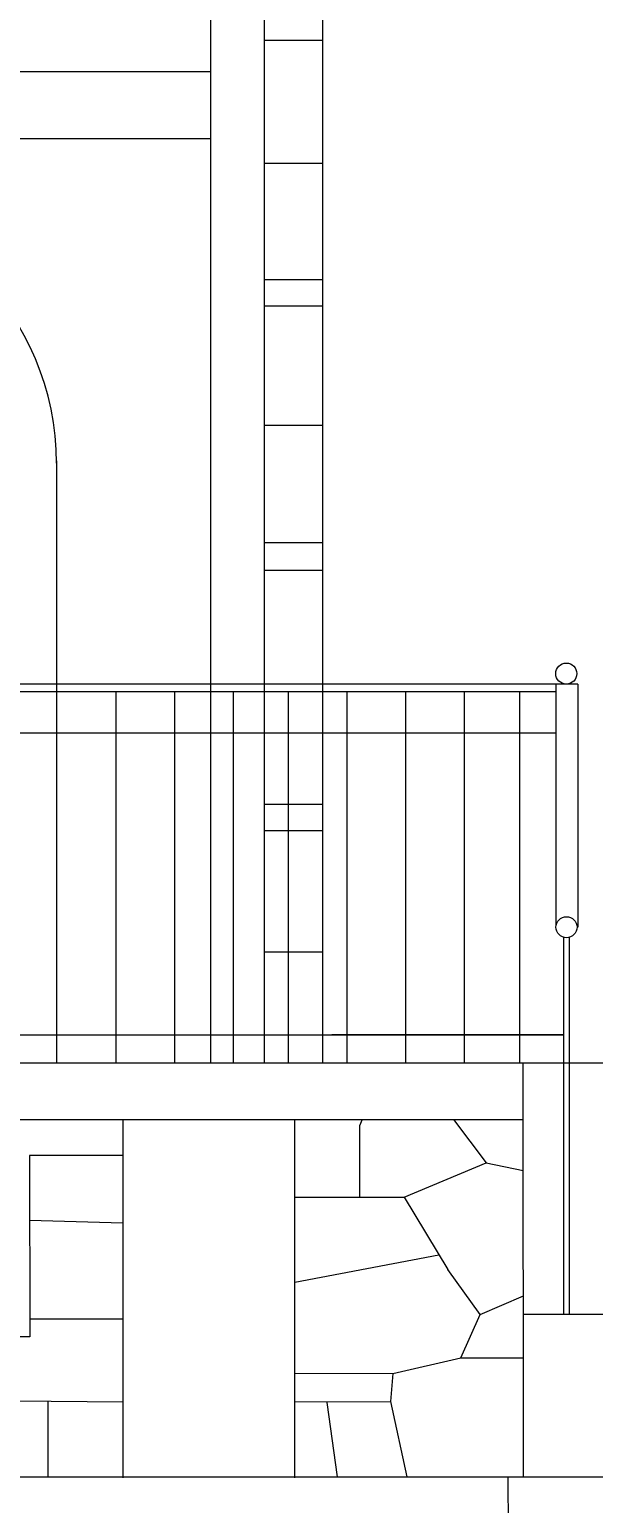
# Model space of a CAD drawing. Header units: millimetres. Extents: x -490789 to -449459, y 209001 to 327650.
# Drawn here: x -462826 to -461192, y 218028 to 222303 of the extents above; entities that cross this region are included whole.
import ezdxf

# ---------------------------------------------------------------- set-up
doc = ezdxf.new("R2010")
doc.units = ezdxf.units.MM
doc.header["$MEASUREMENT"] = 0
doc.linetypes.add('Штрих-Штриховая', pattern=[546.805537, 264.583325, -105.833328, 70.555556, -105.833328])
for name, color, linetype, lineweight in [('0_Ном._пера__182_Ном._пера__182_Ном._пера__182', 182, 'Continuous', 18), ('0_Ном._пера__25', 25, 'Continuous', 18), ('0_Ном._пера__7_Ном._пера__15_Ном._пера__15', 15, 'Continuous', 18), ('0_Ном._пера__7_Ном._пера__16_Ном._пера__16', 16, 'Continuous', 18), ('0_Ном._пера__7_Ном._пера__7_Ном._пера__1', 1, 'Continuous', 18), ('0_Ном._пера__7_Ном._пера__7_Ном._пера__7', 7, 'Continuous', 18), ('0_Ном._пера__85', 85, 'Continuous', 18), ('0_Ном_пера__13_Ном_пера__13_Ном_пера__13_Ном_пера__13_Ном_пера__13_Ном_пера__13_Ном_пера__13_Ном_пера__13_Ном_пера__13_Ном._пера__13_Ном_пера__13_Ном_пера__13_Ном_пера__13_Ном_пера__13_Ном_пера__13_Ном_пера__13_Ном_пера__13_Ном_пера__13_Ном_пера__13_Ном_4_Ном._пера__13', 13, 'Continuous', 18), ('0_Ном_пера__15_Ном_пера__15_Ном_пера__15_Ном_пера__15_Ном_пера__15_Ном_пера__15_Ном_пера__15_Ном._пера__15_Ном_пера__15_Ном_пера__15_Ном_пера__15_Ном_пера__15_Ном_пера__15_Ном_пера__15_Ном_пера__15_Ном_пера__15_Ном_пера__15_Ном_пера__15_Ном_пера__15_Ном_3_Ном._пера__15', 15, 'Continuous', 18), ('0_Ном_пера__15_Ном_пера__15_Ном_пера__15_Ном_пера__15_Ном_пера__15_Ном_пера__15_Ном_пера__15_Ном_пера__15_Ном_пера__15_Ном._пера__15_Ном_пера__15_Ном_пера__15_Ном_пера__15_Ном_пера__15_Ном_пера__15_Ном_пера__15_Ном_пера__15_Ном_пера__15_Ном_пера__15_Ном_3_Ном._пера__15', 15, 'Continuous', 18), ('0_Ном_пера__1_Ном_пера__1_Ном_пера__1_Ном._пера__1_Ном_пера__1_Ном_пера__1_Ном_пера__1_Ном_пера__1_Ном_пера__1_Ном_пера__1_Ном_пера__1_Ном_пера__1_Ном_пера__1_Ном_пера__1_Ном_пера__1_Ном_пера__1_Ном_пера__1_Ном_пера__1_Ном_пера__1_Ном_пера__1_Ном_пера___D_Ном._пера__1', 1, 'Continuous', 18), ('0_Ном_пера__7_Ном_пера__7_Ном_пера__7_Ном_пера__7_Ном_пера__7_Ном_пера__7_Ном_пера__7_Ном_пера__7_Ном_пера__7_Ном._пера__7_Ном_пера__7_Ном_пера__7_Ном_пера__7_Ном_пера__7_Ном_пера__7_Ном_пера__7_Ном_пера__7_Ном_пера__7_Ном_пера__7_Ном_пера__7_Ном_пера___7_Ном._пера__1', 1, 'Continuous', 18), ('0_Ном_пера__7_Ном_пера__7_Ном_пера__7_Ном_пера__7_Ном_пера__7_Ном_пера__7_Ном_пера__7_Ном_пера__7_Ном_пера__7_Ном_пера__7_Ном_пера__7_Ном_пера__7_Ном_пера__7_Ном_пера__7_Ном_пера__7_Ном_пера__7_Ном_пера__7_Ном_пера__7_Ном._пера__7_Ном_пера__7_Ном._пера__5_Ном._пера__7', 7, 'Continuous', 18), ('0_Ном_пера__7_Ном_пера__7_Ном_пера__7_Ном_пера__7_Ном_пера__7_Ном_пера__7_Ном_пера__7_Ном_пера__7_Ном_пера__7_Ном_пера__7_Ном_пера__7_Ном_пера__7_Ном_пера__7_Ном_пера__7_Ном_пера__7_Ном_пера__7_Ном_пера__7_Ном_пера__7_Ном_пера__7_Ном_пера__7_Ном_пера__7_C_Ном._пера__7', 7, 'Continuous', 18)]:
    doc.layers.add(name, color=color, linetype=linetype, lineweight=lineweight)
doc.styles.add('СГЕНЕРИР_СТИЛЬ_1', font='')
doc.styles.get('СГЕНЕРИР_СТИЛЬ_1').set_extended_font_data('Arial')
doc.dimstyles.new('СГЕНЕРИР_СТИЛЬ__1', dxfattribs={"dimtxt": 250, "dimasz": 39.04812, "dimexe": 0.18, "dimexo": 0, "dimgap": 0.09, "dimtad": 1, "dimtih": 1, "dimtoh": 1, "dimdec": 0, "dimzin": 0, "dimdsep": 46, "dimtxsty": 'СГЕНЕРИР_СТИЛЬ_1', "dimblk": 'ARROWHEAD_6', "dimblk1": 'ARROWHEAD_6', "dimblk2": 'ARROWHEAD_6', "dimcen": 0.09, "dimclrd": 85, "dimclre": 85, "dimclrt": 25, "dimazin": 0, "dimtfac": 1, "dimtdec": 4, "dimtmove": 0, "dimatfit": 3, "dimfxl": 0, "dimtolj": 1, "dimtzin": 0, "dimarcsym": 0})

# ---------------------------------------------------------------- blocks, each defined once
blk = doc.blocks.new('*D5')
at = {"layer": '0_Ном._пера__85', "linetype": 'Continuous'}
for p, q in [((-480528, 217209.2), (-480528, 218105.7)), ((-458878.7, 217209.2), (-458878.7, 218105.7)), ((-480558.8, 217247.8), (-480528, 217247.8)), ((-480507.4, 217268.3), (-480548.5, 217227.2)), ((-480528, 217247.8), (-458878.7, 217247.8)), ((-458899.2, 217227.2), (-458858.1, 217268.3)), ((-458878.7, 217247.8), (-458847.8, 217247.8))]:
    blk.add_line(p, q, dxfattribs=at)
at = {"layer": '0_Ном._пера__25', "insert": (-470225.6, 217297.8), "char_height": 250, "attachment_point": 7, "style": 'СГЕНЕРИР_СТИЛЬ_1'}
blk.add_mtext('\\A1;{\\fArial|b0|i0|c204|p38;21\xa0649}', dxfattribs=at)
blk = doc.blocks.new('ARROWHEAD_6')
at = {"color": 0, "linetype": 'Continuous', "lineweight": 0}
for p, q in [((0, 0), (-1, 0)), ((-0.5, -0.5), (0.5, 0.5))]:
    blk.add_line(p, q, dxfattribs=at)
blk = doc.blocks.new('*D6')
at = {"layer": '0_Ном._пера__85', "linetype": 'Continuous'}
for p, q in [((-480776.9, 216335.7), (-480776.9, 218105.7)), ((-456839.7, 216335.7), (-456839.7, 218105.7)), ((-480756.4, 216394.8), (-480797.5, 216353.6)), ((-456860.2, 216353.6), (-456819.1, 216394.8)), ((-480807.8, 216374.2), (-480776.9, 216374.2)), ((-480776.9, 216374.2), (-456839.7, 216374.2)), ((-456839.7, 216374.2), (-456808.8, 216374.2))]:
    blk.add_line(p, q, dxfattribs=at)
at = {"layer": '0_Ном._пера__25', "insert": (-469330.6, 216424.2), "char_height": 250, "attachment_point": 7, "style": 'СГЕНЕРИР_СТИЛЬ_1'}
blk.add_mtext('\\A1;{\\fArial|b0|i0|c204|p38;23\xa0937}', dxfattribs=at)

msp = doc.modelspace()

# ---------------------------------------------------------------- linework, layer by layer
at = {"layer": '0_Ном._пера__182_Ном._пера__182_Ном._пера__182', "linetype": 'Штрих-Штриховая'}
msp.add_line((-461436, 215765.2), (-461438.7, 218105.3), dxfattribs=at)
at = {"layer": '0_Ном._пера__7_Ном._пера__15_Ном._пера__15', "linetype": 'Continuous'}
for p, q in [((-461862.2, 219141.9), (-461870.3, 219122.9)), ((-461870.3, 219122.9), (-461870.3, 218916.1)), ((-461597.3, 219141.9), (-461502.6, 219015.7)), ((-462556.2, 219037), (-462826.2, 219037)), ((-461740.1, 218916.1), (-461502.6, 219015.7)), ((-461502.6, 219015.7), (-461395.4, 218993.8)), ((-462057.1, 218916.1), (-461740.1, 218916.1)), ((-461740.1, 218916.1), (-461614.2, 218706.8)), ((-462825.8, 218849.2), (-462556.2, 218841.5)), ((-462057.1, 218669.8), (-461639.9, 218749.5)), ((-462772.8, 218324.8), (-462772.8, 218105.7))]:
    msp.add_line(p, q, dxfattribs=at)
for centre in [(-461270.7, 220434.7), (-461270.1, 219699.2)]:
    msp.add_circle(centre, 30.5, dxfattribs=at)
at = {"layer": '0_Ном._пера__7_Ном._пера__16_Ном._пера__16', "linetype": 'Continuous'}
msp.add_line((-461236.8, 220403.8), (-465983, 220403.8), dxfattribs=at)
at = {"layer": '0_Ном._пера__7_Ном._пера__7_Ном._пера__1', "linetype": 'Continuous'}
msp.add_line((-461976.6, 220814.2), (-462146.6, 220814.2), dxfattribs=at)
at = {"layer": '0_Ном._пера__7_Ном._пера__7_Ном._пера__7', "linetype": 'Continuous'}
for p, q in [((-461976.2, 219305.6), (-461976.2, 224985.6)), ((-462301.4, 223176.8), (-462301.4, 219305.6)), ((-462146.6, 223176.8), (-462146.6, 219305.6)), ((-464751.6, 222180.7), (-462301.4, 222180.7)), ((-462301.4, 221985.6), (-464753.6, 221985.6)), ((-461976.2, 221153.9), (-462146.6, 221153.9)), ((-462747.8, 221051.9), (-462747.8, 219305.6)), ((-461300.3, 219703.6), (-461300.3, 220404.1)), ((-461236.8, 220403.8), (-461236.8, 219699.2)), ((-465983.3, 220383), (-461300.3, 220383)), ((-462576, 220383), (-462576, 219305.6)), ((-462406.3, 220383), (-462406.3, 219305.6)), ((-462406.3, 220383), (-462406.3, 219305.6)), ((-462236.5, 220383), (-462236.5, 219305.6)), ((-462236.5, 220383), (-462236.5, 219305.6)), ((-462076.2, 220383), (-462076.2, 219305.6)), ((-462076.2, 220383), (-462076.2, 219305.6)), ((-461906.4, 220383), (-461906.4, 219305.6)), ((-461736.6, 220383), (-461736.6, 219305.6)), ((-461736.6, 220383), (-461736.6, 219305.6)), ((-461566.9, 220383), (-461566.9, 219305.6)), ((-461566.9, 220383), (-461566.9, 219305.6)), ((-461406.6, 220383), (-461406.6, 219305.6)), ((-461406.6, 220383), (-461406.6, 219305.6)), ((-465963.4, 220262.5), (-461300.3, 220262.5)), ((-461278.3, 218575.8), (-461278.3, 219668.8)), ((-461278.3, 218575.8), (-461278.3, 219668.8)), ((-461261.7, 218575.8), (-461261.7, 219668.8)), ((-461261.7, 218575.8), (-461261.7, 219668.8)), ((-465963.4, 219387.1), (-461278.3, 219387.1)), ((-461278.3, 219387.4), (-461950.1, 219387.4)), ((-480776.9, 219305.6), (-458635.5, 219305.6)), ((-465983.3, 219141.9), (-461395.6, 219141.9)), ((-462556.2, 219141.9), (-462556.2, 218102.6)), ((-462057.1, 218102.6), (-462057.1, 219141.9)), ((-462826.2, 219037), (-462825.1, 218511.3)), ((-462825.1, 218511.3), (-464350.7, 218507.7)), ((-483082.9, 218105.7), (-453942.1, 218105.7))]:
    msp.add_line(p, q, dxfattribs=at)
msp.add_arc((-463525.4, 221044.8), 777.6, 0, 179.7617, dxfattribs=at)
at = {"layer": '0_Ном_пера__13_Ном_пера__13_Ном_пера__13_Ном_пера__13_Ном_пера__13_Ном_пера__13_Ном_пера__13_Ном_пера__13_Ном_пера__13_Ном._пера__13_Ном_пера__13_Ном_пера__13_Ном_пера__13_Ном_пера__13_Ном_пера__13_Ном_пера__13_Ном_пера__13_Ном_пера__13_Ном_пера__13_Ном_4_Ном._пера__13', "linetype": 'Continuous'}
for p, q in [((-461519.9, 218576.3), (-461614.2, 218706.8)), ((-462825.2, 218563.8), (-462556.2, 218563.8)), ((-461576.1, 218450.9), (-461519.9, 218576.3)), ((-461773.8, 218404.6), (-461576.1, 218450.9)), ((-462057.1, 218322.7), (-461780.2, 218323.9)), ((-461964.7, 218321.1), (-461934.5, 218105.8))]:
    msp.add_line(p, q, dxfattribs=at)
at = {"layer": '0_Ном_пера__15_Ном_пера__15_Ном_пера__15_Ном_пера__15_Ном_пера__15_Ном_пера__15_Ном_пера__15_Ном._пера__15_Ном_пера__15_Ном_пера__15_Ном_пера__15_Ном_пера__15_Ном_пера__15_Ном_пера__15_Ном_пера__15_Ном_пера__15_Ном_пера__15_Ном_пера__15_Ном_пера__15_Ном_3_Ном._пера__15', "linetype": 'Continuous'}
msp.add_line((-461773.8, 218404.6), (-461780.2, 218323.9), dxfattribs=at)
at = {"layer": '0_Ном_пера__15_Ном_пера__15_Ном_пера__15_Ном_пера__15_Ном_пера__15_Ном_пера__15_Ном_пера__15_Ном_пера__15_Ном_пера__15_Ном._пера__15_Ном_пера__15_Ном_пера__15_Ном_пера__15_Ном_пера__15_Ном_пера__15_Ном_пера__15_Ном_пера__15_Ном_пера__15_Ном_пера__15_Ном_3_Ном._пера__15', "linetype": 'Continuous'}
for p, q in [((-461519.9, 218576.3), (-461394.9, 218630.6)), ((-461576.1, 218450.9), (-461394.7, 218450.9)), ((-462057.1, 218405.8), (-461773.8, 218404.6)), ((-462866.9, 218325.7), (-462556.2, 218322.6)), ((-461780.2, 218323.9), (-461732.4, 218105.8))]:
    msp.add_line(p, q, dxfattribs=at)
at = {"layer": '0_Ном_пера__1_Ном_пера__1_Ном_пера__1_Ном._пера__1_Ном_пера__1_Ном_пера__1_Ном_пера__1_Ном_пера__1_Ном_пера__1_Ном_пера__1_Ном_пера__1_Ном_пера__1_Ном_пера__1_Ном_пера__1_Ном_пера__1_Ном_пера__1_Ном_пера__1_Ном_пера__1_Ном_пера__1_Ном_пера__1_Ном_пера___D_Ном._пера__1', "linetype": 'Continuous'}
for p, q in [((-462146.6, 221577.2), (-461976.2, 221577.2)), ((-462146.6, 221501.2), (-461976.2, 221501.2)), ((-462146.6, 220734.6), (-461976.2, 220734.6)), ((-462146.6, 220055.7), (-461976.2, 220055.7)), ((-462146.6, 219979.7), (-461976.2, 219979.7))]:
    msp.add_line(p, q, dxfattribs=at)
at = {"layer": '0_Ном_пера__7_Ном_пера__7_Ном_пера__7_Ном_пера__7_Ном_пера__7_Ном_пера__7_Ном_пера__7_Ном_пера__7_Ном_пера__7_Ном._пера__7_Ном_пера__7_Ном_пера__7_Ном_пера__7_Ном_пера__7_Ном_пера__7_Ном_пера__7_Ном_пера__7_Ном_пера__7_Ном_пера__7_Ном_пера__7_Ном_пера___7_Ном._пера__1', "linetype": 'Continuous'}
msp.add_line((-461976.2, 222271), (-462146.6, 222271), dxfattribs=at)
at = {"layer": '0_Ном_пера__7_Ном_пера__7_Ном_пера__7_Ном_пера__7_Ном_пера__7_Ном_пера__7_Ном_пера__7_Ном_пера__7_Ном_пера__7_Ном_пера__7_Ном_пера__7_Ном_пера__7_Ном_пера__7_Ном_пера__7_Ном_пера__7_Ном_пера__7_Ном_пера__7_Ном_пера__7_Ном._пера__7_Ном_пера__7_Ном._пера__5_Ном._пера__7', "linetype": 'Continuous'}
for p, q in [((-461976.2, 221913.8), (-462146.6, 221913.8)), ((-461976.2, 219626.5), (-462146.6, 219626.5))]:
    msp.add_line(p, q, dxfattribs=at)
at = {"layer": '0_Ном_пера__7_Ном_пера__7_Ном_пера__7_Ном_пера__7_Ном_пера__7_Ном_пера__7_Ном_пера__7_Ном_пера__7_Ном_пера__7_Ном_пера__7_Ном_пера__7_Ном_пера__7_Ном_пера__7_Ном_пера__7_Ном_пера__7_Ном_пера__7_Ном_пера__7_Ном_пера__7_Ном_пера__7_Ном_пера__7_Ном_пера__7_C_Ном._пера__7', "linetype": 'Continuous'}
for p, q in [((-461394.3, 218106), (-461395.8, 219305.9)), ((-461146, 218575.8), (-461394.9, 218575.8))]:
    msp.add_line(p, q, dxfattribs=at)

# ---------------------------------------------------------------- dimensions: what is measured, and where the dimension line sits
at = {"color": 85, "linetype": 'Continuous', "lineweight": 18}
dim = msp.add_linear_dim(base=(-456839.7, 216374.2), p1=(-480776.9, 218105.7), p2=(-456839.7, 218105.7), dimstyle='СГЕНЕРИР_СТИЛЬ__1', dxfattribs=at)
dim.commit()
dim.dimension.update_dxf_attribs({"geometry": '*D6', "text_midpoint": (-468808.3, 216549.2), "dimtype": 160})
dim = msp.add_linear_dim(base=(-458878.7, 217247.8), p1=(-480528, 218105.7), p2=(-458878.7, 218105.7), text='<MeasuredValue>', dimstyle='СГЕНЕРИР_СТИЛЬ__1', dxfattribs=at)
dim.commit()
dim.dimension.update_dxf_attribs({"geometry": '*D5', "text_midpoint": (-468840.5, 217422.8), "dimtype": 160})

doc.saveas('drawing.dxf')
